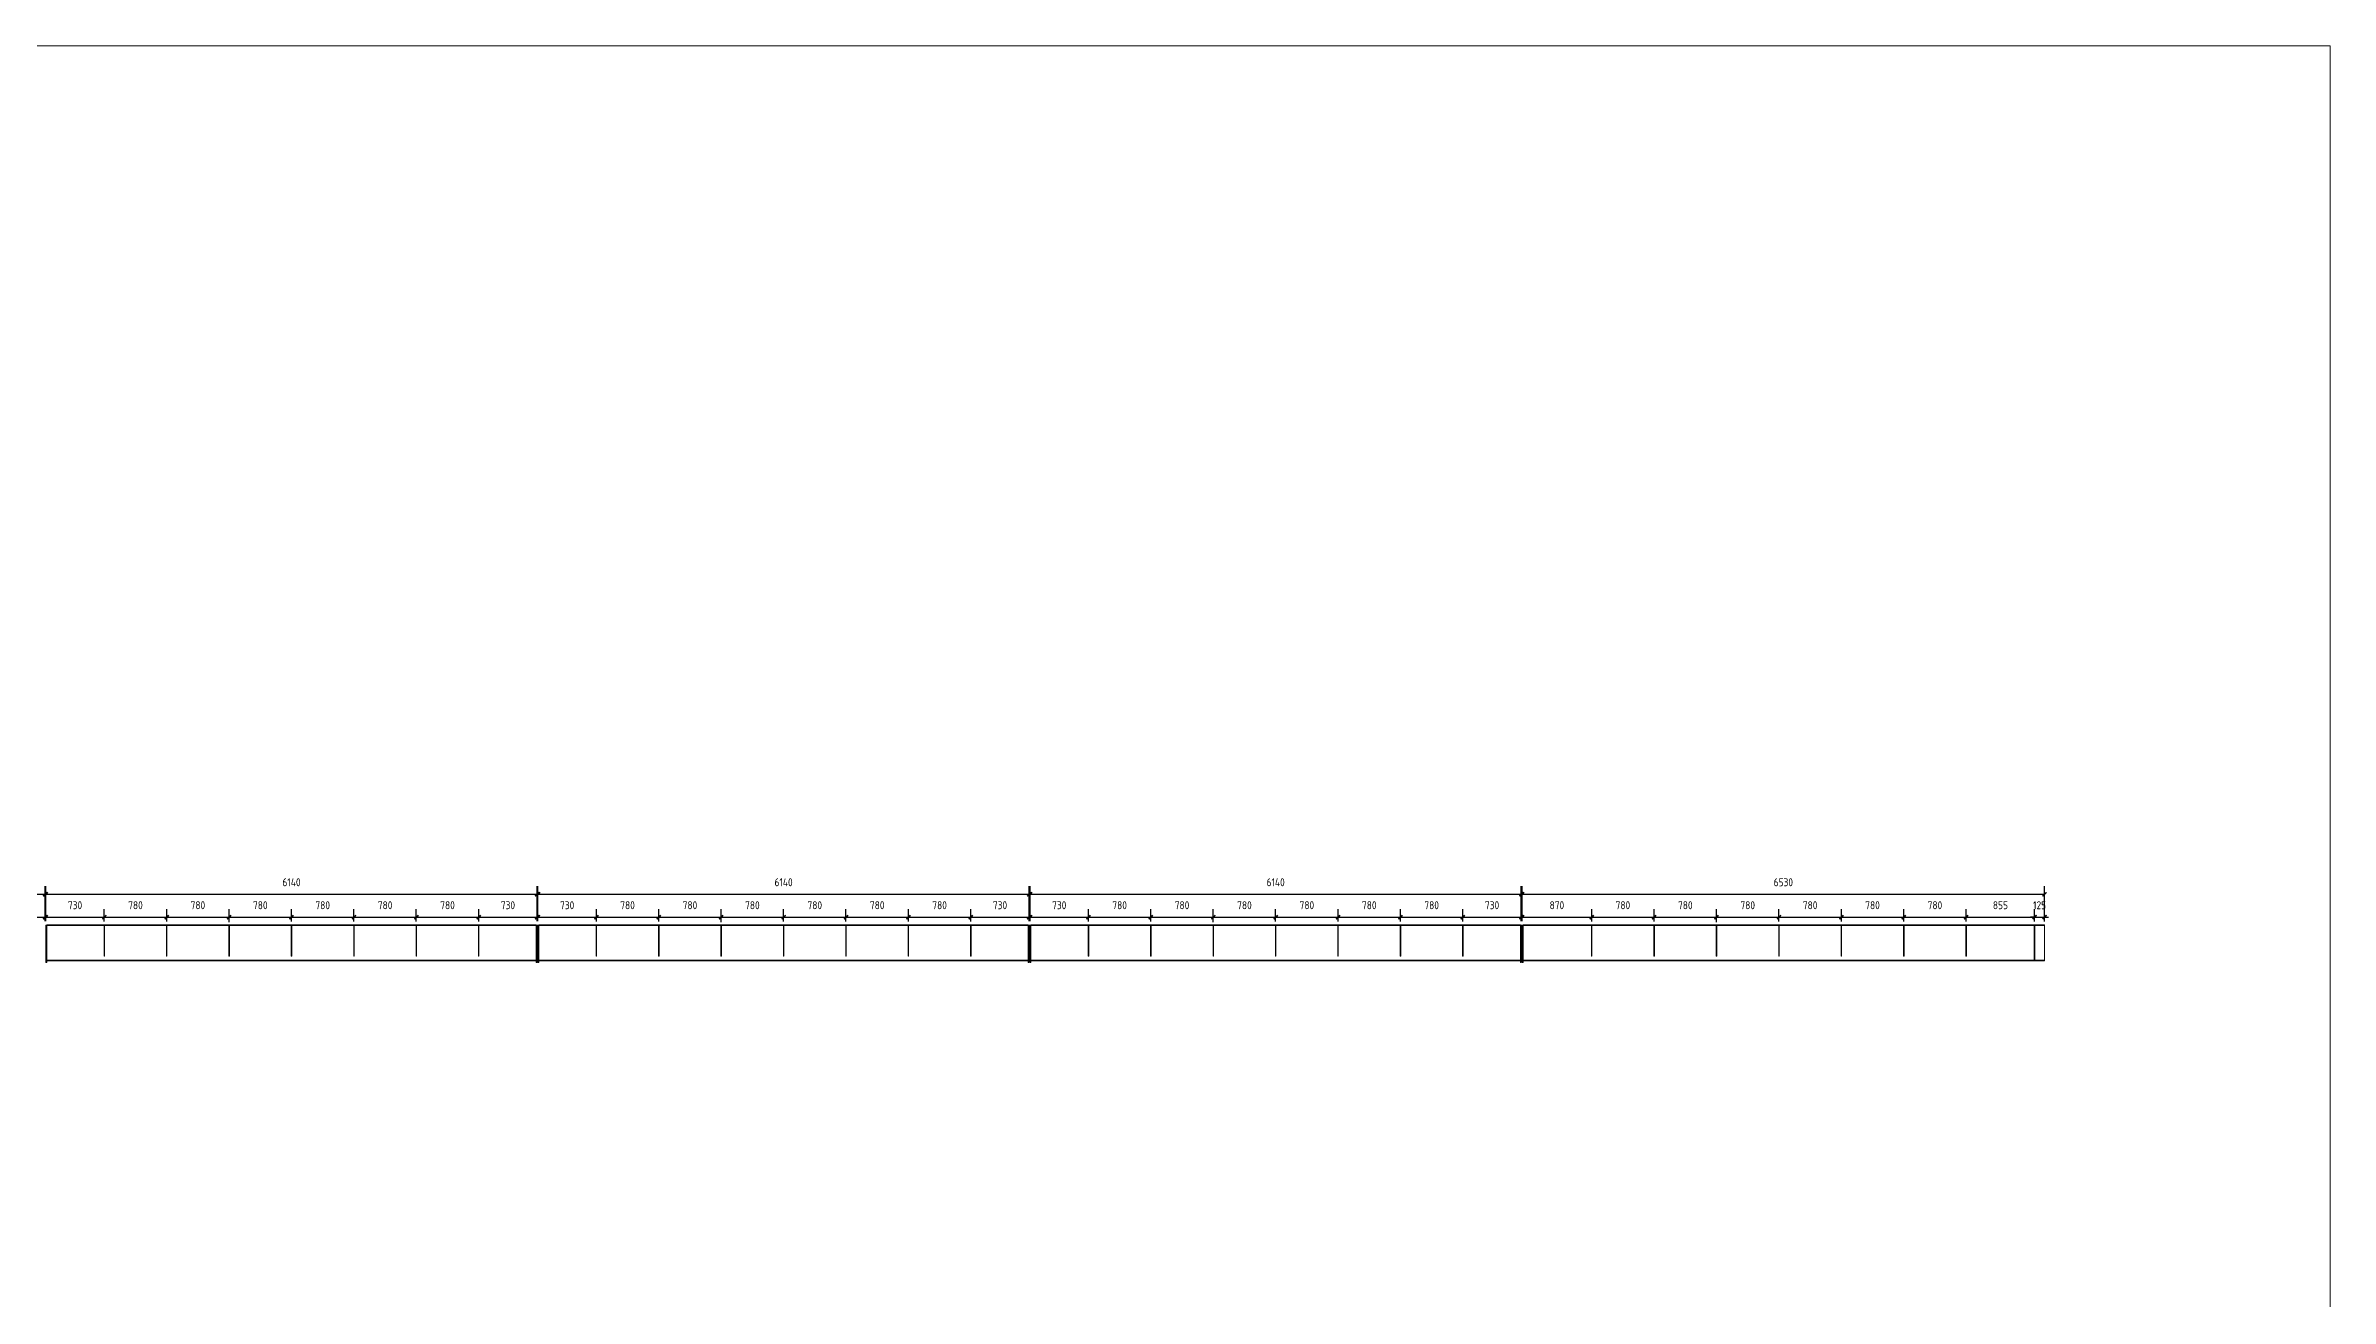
# Model space of a CAD drawing. Extents: x 485428 to 797698, y 56414 to 211814.
# Drawn here: x 581416 to 609969, y 196164 to 211814 of the extents above; entities that cross this region are included whole.
import ezdxf

# ---------------------------------------------------------------- set-up
doc = ezdxf.new("R2010")
doc.units = 0
doc.header["$LTSCALE"] = 1000
doc.header["$MEASUREMENT"] = 0
doc.styles.get("Standard").update_dxf_attribs({"font": 'gbenor.shx', "bigfont": 'gbcbig.shx'})
doc.dimstyles.get("Standard").update_dxf_attribs({"dimscale": 100, "dimtxt": 2, "dimasz": 0.4, "dimexe": 0.5, "dimexo": 1, "dimgap": 0.5, "dimtad": 1, "dimdec": 0, "dimzin": 0, "dimdsep": 46, "dimtxsty": 'Standard', "dimblk": 'ARCHTICK', "dimcen": 0.09, "dimadec": 0, "dimazin": 0, "dimtfac": 1, "dimtdec": 0, "dimtix": 1, "dimtmove": 2, "dimatfit": 3, "dimfxl": 1, "dimtolj": 1, "dimtzin": 0, "dimarcsym": 0})

# ---------------------------------------------------------------- blocks, each defined once
blk = doc.blocks.new('_ArchTick')
at = {"color": 0, "linetype": 'ByBlock', "const_width": 0.4}
blk.add_lwpolyline([(-0.5, -0.5), (0.5, 0.5)], dxfattribs=at)
blk = doc.blocks.new('*D2705')
at = {"color": 3, "lineweight": -2}
for p, q in [((575268, 200875), (575268, 201312)), ((581408, 200875), (581408, 201312)), ((575268, 201212), (581408, 201212))]:
    blk.add_line(p, q, dxfattribs=at)
at = {"layer": 'Defpoints', "color": 0}
for p in [(581408, 201212), (575268, 200825), (581408, 200825)]:
    blk.add_point(p, dxfattribs=at)
at = {"color": 3, "lineweight": -2, "xscale": 50, "yscale": 50, "zscale": 50, "rotation": 180}
blk.add_blockref('_ArchTick', (575268, 201212), dxfattribs=at)
at = {"color": 3, "lineweight": -2, "xscale": 50, "yscale": 50, "zscale": 50}
blk.add_blockref('_ArchTick', (581408, 201212), dxfattribs=at)
at = {"color": 0, "lineweight": 15, "insert": (578338, 201362), "char_height": 100, "attachment_point": 5}
blk.add_mtext('\\A1;6140', dxfattribs=at)
blk = doc.blocks.new('*D2713')
at = {"color": 3, "lineweight": -2}
for p, q in [((580678, 200870), (580678, 201025)), ((581408, 200875), (581408, 201025)), ((580678, 200925), (581408, 200925))]:
    blk.add_line(p, q, dxfattribs=at)
at = {"layer": 'Defpoints', "color": 0}
for p in [(580678, 200820), (581408, 200925), (581408, 200825)]:
    blk.add_point(p, dxfattribs=at)
at = {"color": 3, "lineweight": -2, "xscale": 50, "yscale": 50, "zscale": 50, "rotation": 180}
blk.add_blockref('_ArchTick', (580678, 200925), dxfattribs=at)
at = {"color": 3, "lineweight": -2, "xscale": 50, "yscale": 50, "zscale": 50}
blk.add_blockref('_ArchTick', (581408, 200925), dxfattribs=at)
at = {"color": 0, "lineweight": 15, "insert": (581043, 201075), "char_height": 100, "attachment_point": 5}
blk.add_mtext('\\A1;730', dxfattribs=at)
blk = doc.blocks.new('*D2714')
at = {"color": 3, "lineweight": -2}
for p, q in [((581418, 200875), (581418, 201312)), ((587558, 200875), (587558, 201312)), ((581418, 201212), (587558, 201212))]:
    blk.add_line(p, q, dxfattribs=at)
at = {"layer": 'Defpoints', "color": 0}
for p in [(587558, 201212), (581418, 200825), (587558, 200825)]:
    blk.add_point(p, dxfattribs=at)
at = {"color": 3, "lineweight": -2, "xscale": 50, "yscale": 50, "zscale": 50, "rotation": 180}
blk.add_blockref('_ArchTick', (581418, 201212), dxfattribs=at)
at = {"color": 3, "lineweight": -2, "xscale": 50, "yscale": 50, "zscale": 50}
blk.add_blockref('_ArchTick', (587558, 201212), dxfattribs=at)
at = {"color": 0, "lineweight": 15, "insert": (584488, 201362), "char_height": 100, "attachment_point": 5}
blk.add_mtext('\\A1;6140', dxfattribs=at)
blk = doc.blocks.new('*D2715')
at = {"color": 3, "lineweight": -2}
for p, q in [((581418, 200875), (581418, 201025)), ((582148, 200870), (582148, 201025)), ((581418, 200925), (582148, 200925))]:
    blk.add_line(p, q, dxfattribs=at)
at = {"layer": 'Defpoints', "color": 0}
for p in [(581418, 200825), (582148, 200925), (582148, 200820)]:
    blk.add_point(p, dxfattribs=at)
at = {"color": 3, "lineweight": -2, "xscale": 50, "yscale": 50, "zscale": 50, "rotation": 180}
blk.add_blockref('_ArchTick', (581418, 200925), dxfattribs=at)
at = {"color": 3, "lineweight": -2, "xscale": 50, "yscale": 50, "zscale": 50}
blk.add_blockref('_ArchTick', (582148, 200925), dxfattribs=at)
at = {"color": 0, "lineweight": 15, "insert": (581783, 201075), "char_height": 100, "attachment_point": 5}
blk.add_mtext('\\A1;730', dxfattribs=at)
blk = doc.blocks.new('*D2716')
at = {"color": 3, "lineweight": -2}
for p, q in [((582148, 200870), (582148, 201025)), ((582928, 200870), (582928, 201025)), ((582148, 200925), (582928, 200925))]:
    blk.add_line(p, q, dxfattribs=at)
at = {"layer": 'Defpoints', "color": 0}
for p in [(582148, 200820), (582928, 200925), (582928, 200820)]:
    blk.add_point(p, dxfattribs=at)
at = {"color": 3, "lineweight": -2, "xscale": 50, "yscale": 50, "zscale": 50, "rotation": 180}
blk.add_blockref('_ArchTick', (582148, 200925), dxfattribs=at)
at = {"color": 3, "lineweight": -2, "xscale": 50, "yscale": 50, "zscale": 50}
blk.add_blockref('_ArchTick', (582928, 200925), dxfattribs=at)
at = {"color": 0, "lineweight": 15, "insert": (582538, 201075), "char_height": 100, "attachment_point": 5}
blk.add_mtext('\\A1;780', dxfattribs=at)
blk = doc.blocks.new('*D2717')
at = {"color": 3, "lineweight": -2}
for p, q in [((582928, 200870), (582928, 201025)), ((583708, 200863), (583708, 201025)), ((582928, 200925), (583708, 200925))]:
    blk.add_line(p, q, dxfattribs=at)
at = {"layer": 'Defpoints', "color": 0}
for p in [(582928, 200820), (583708, 200925), (583708, 200813)]:
    blk.add_point(p, dxfattribs=at)
at = {"color": 3, "lineweight": -2, "xscale": 50, "yscale": 50, "zscale": 50, "rotation": 180}
blk.add_blockref('_ArchTick', (582928, 200925), dxfattribs=at)
at = {"color": 3, "lineweight": -2, "xscale": 50, "yscale": 50, "zscale": 50}
blk.add_blockref('_ArchTick', (583708, 200925), dxfattribs=at)
at = {"color": 0, "lineweight": 15, "insert": (583318, 201075), "char_height": 100, "attachment_point": 5}
blk.add_mtext('\\A1;780', dxfattribs=at)
blk = doc.blocks.new('*D2718')
at = {"color": 3, "lineweight": -2}
for p, q in [((583708, 200863), (583708, 201025)), ((584488, 200870), (584488, 201025)), ((583708, 200925), (584488, 200925))]:
    blk.add_line(p, q, dxfattribs=at)
at = {"layer": 'Defpoints', "color": 0}
for p in [(583708, 200813), (584488, 200925), (584488, 200820)]:
    blk.add_point(p, dxfattribs=at)
at = {"color": 3, "lineweight": -2, "xscale": 50, "yscale": 50, "zscale": 50, "rotation": 180}
blk.add_blockref('_ArchTick', (583708, 200925), dxfattribs=at)
at = {"color": 3, "lineweight": -2, "xscale": 50, "yscale": 50, "zscale": 50}
blk.add_blockref('_ArchTick', (584488, 200925), dxfattribs=at)
at = {"color": 0, "lineweight": 15, "insert": (584098, 201075), "char_height": 100, "attachment_point": 5}
blk.add_mtext('\\A1;780', dxfattribs=at)
blk = doc.blocks.new('*D2719')
at = {"color": 3, "lineweight": -2}
for p, q in [((584488, 200870), (584488, 201025)), ((585268, 200870), (585268, 201025)), ((584488, 200925), (585268, 200925))]:
    blk.add_line(p, q, dxfattribs=at)
at = {"layer": 'Defpoints', "color": 0}
for p in [(584488, 200820), (585268, 200925), (585268, 200820)]:
    blk.add_point(p, dxfattribs=at)
at = {"color": 3, "lineweight": -2, "xscale": 50, "yscale": 50, "zscale": 50, "rotation": 180}
blk.add_blockref('_ArchTick', (584488, 200925), dxfattribs=at)
at = {"color": 3, "lineweight": -2, "xscale": 50, "yscale": 50, "zscale": 50}
blk.add_blockref('_ArchTick', (585268, 200925), dxfattribs=at)
at = {"color": 0, "lineweight": 15, "insert": (584878, 201075), "char_height": 100, "attachment_point": 5}
blk.add_mtext('\\A1;780', dxfattribs=at)
blk = doc.blocks.new('*D2720')
at = {"color": 3, "lineweight": -2}
for p, q in [((585268, 200870), (585268, 201025)), ((586048, 200870), (586048, 201025)), ((585268, 200925), (586048, 200925))]:
    blk.add_line(p, q, dxfattribs=at)
at = {"layer": 'Defpoints', "color": 0}
for p in [(585268, 200820), (586048, 200925), (586048, 200820)]:
    blk.add_point(p, dxfattribs=at)
at = {"color": 3, "lineweight": -2, "xscale": 50, "yscale": 50, "zscale": 50, "rotation": 180}
blk.add_blockref('_ArchTick', (585268, 200925), dxfattribs=at)
at = {"color": 3, "lineweight": -2, "xscale": 50, "yscale": 50, "zscale": 50}
blk.add_blockref('_ArchTick', (586048, 200925), dxfattribs=at)
at = {"color": 0, "lineweight": 15, "insert": (585658, 201075), "char_height": 100, "attachment_point": 5}
blk.add_mtext('\\A1;780', dxfattribs=at)
blk = doc.blocks.new('*D2721')
at = {"color": 3, "lineweight": -2}
for p, q in [((586048, 200870), (586048, 201025)), ((586828, 200870), (586828, 201025)), ((586048, 200925), (586828, 200925))]:
    blk.add_line(p, q, dxfattribs=at)
at = {"layer": 'Defpoints', "color": 0}
for p in [(586048, 200820), (586828, 200925), (586828, 200820)]:
    blk.add_point(p, dxfattribs=at)
at = {"color": 3, "lineweight": -2, "xscale": 50, "yscale": 50, "zscale": 50, "rotation": 180}
blk.add_blockref('_ArchTick', (586048, 200925), dxfattribs=at)
at = {"color": 3, "lineweight": -2, "xscale": 50, "yscale": 50, "zscale": 50}
blk.add_blockref('_ArchTick', (586828, 200925), dxfattribs=at)
at = {"color": 0, "lineweight": 15, "insert": (586438, 201075), "char_height": 100, "attachment_point": 5}
blk.add_mtext('\\A1;780', dxfattribs=at)
blk = doc.blocks.new('*D2722')
at = {"color": 3, "lineweight": -2}
for p, q in [((586828, 200870), (586828, 201025)), ((587558, 200875), (587558, 201025)), ((586828, 200925), (587558, 200925))]:
    blk.add_line(p, q, dxfattribs=at)
at = {"layer": 'Defpoints', "color": 0}
for p in [(586828, 200820), (587558, 200925), (587558, 200825)]:
    blk.add_point(p, dxfattribs=at)
at = {"color": 3, "lineweight": -2, "xscale": 50, "yscale": 50, "zscale": 50, "rotation": 180}
blk.add_blockref('_ArchTick', (586828, 200925), dxfattribs=at)
at = {"color": 3, "lineweight": -2, "xscale": 50, "yscale": 50, "zscale": 50}
blk.add_blockref('_ArchTick', (587558, 200925), dxfattribs=at)
at = {"color": 0, "lineweight": 15, "insert": (587193, 201075), "char_height": 100, "attachment_point": 5}
blk.add_mtext('\\A1;730', dxfattribs=at)
blk = doc.blocks.new('*D2723')
at = {"color": 3, "lineweight": -2}
for p, q in [((587568, 200875), (587568, 201312)), ((593708, 200875), (593708, 201312)), ((587568, 201212), (593708, 201212))]:
    blk.add_line(p, q, dxfattribs=at)
at = {"layer": 'Defpoints', "color": 0}
for p in [(593708, 201212), (587568, 200825), (593708, 200825)]:
    blk.add_point(p, dxfattribs=at)
at = {"color": 3, "lineweight": -2, "xscale": 50, "yscale": 50, "zscale": 50, "rotation": 180}
blk.add_blockref('_ArchTick', (587568, 201212), dxfattribs=at)
at = {"color": 3, "lineweight": -2, "xscale": 50, "yscale": 50, "zscale": 50}
blk.add_blockref('_ArchTick', (593708, 201212), dxfattribs=at)
at = {"color": 0, "lineweight": 15, "insert": (590638, 201362), "char_height": 100, "attachment_point": 5}
blk.add_mtext('\\A1;6140', dxfattribs=at)
blk = doc.blocks.new('*D2724')
at = {"color": 3, "lineweight": -2}
for p, q in [((587568, 200875), (587568, 201025)), ((588298, 200870), (588298, 201025)), ((587568, 200925), (588298, 200925))]:
    blk.add_line(p, q, dxfattribs=at)
at = {"layer": 'Defpoints', "color": 0}
for p in [(587568, 200825), (588298, 200925), (588298, 200820)]:
    blk.add_point(p, dxfattribs=at)
at = {"color": 3, "lineweight": -2, "xscale": 50, "yscale": 50, "zscale": 50, "rotation": 180}
blk.add_blockref('_ArchTick', (587568, 200925), dxfattribs=at)
at = {"color": 3, "lineweight": -2, "xscale": 50, "yscale": 50, "zscale": 50}
blk.add_blockref('_ArchTick', (588298, 200925), dxfattribs=at)
at = {"color": 0, "lineweight": 15, "insert": (587933, 201075), "char_height": 100, "attachment_point": 5}
blk.add_mtext('\\A1;730', dxfattribs=at)
blk = doc.blocks.new('*D2725')
at = {"color": 3, "lineweight": -2}
for p, q in [((588298, 200870), (588298, 201025)), ((589078, 200870), (589078, 201025)), ((588298, 200925), (589078, 200925))]:
    blk.add_line(p, q, dxfattribs=at)
at = {"layer": 'Defpoints', "color": 0}
for p in [(588298, 200820), (589078, 200925), (589078, 200820)]:
    blk.add_point(p, dxfattribs=at)
at = {"color": 3, "lineweight": -2, "xscale": 50, "yscale": 50, "zscale": 50, "rotation": 180}
blk.add_blockref('_ArchTick', (588298, 200925), dxfattribs=at)
at = {"color": 3, "lineweight": -2, "xscale": 50, "yscale": 50, "zscale": 50}
blk.add_blockref('_ArchTick', (589078, 200925), dxfattribs=at)
at = {"color": 0, "lineweight": 15, "insert": (588688, 201075), "char_height": 100, "attachment_point": 5}
blk.add_mtext('\\A1;780', dxfattribs=at)
blk = doc.blocks.new('*D2726')
at = {"color": 3, "lineweight": -2}
for p, q in [((589078, 200870), (589078, 201025)), ((589858, 200863), (589858, 201025)), ((589078, 200925), (589858, 200925))]:
    blk.add_line(p, q, dxfattribs=at)
at = {"layer": 'Defpoints', "color": 0}
for p in [(589078, 200820), (589858, 200925), (589858, 200813)]:
    blk.add_point(p, dxfattribs=at)
at = {"color": 3, "lineweight": -2, "xscale": 50, "yscale": 50, "zscale": 50, "rotation": 180}
blk.add_blockref('_ArchTick', (589078, 200925), dxfattribs=at)
at = {"color": 3, "lineweight": -2, "xscale": 50, "yscale": 50, "zscale": 50}
blk.add_blockref('_ArchTick', (589858, 200925), dxfattribs=at)
at = {"color": 0, "lineweight": 15, "insert": (589468, 201075), "char_height": 100, "attachment_point": 5}
blk.add_mtext('\\A1;780', dxfattribs=at)
blk = doc.blocks.new('*D2727')
at = {"color": 3, "lineweight": -2}
for p, q in [((589858, 200863), (589858, 201025)), ((590638, 200870), (590638, 201025)), ((589858, 200925), (590638, 200925))]:
    blk.add_line(p, q, dxfattribs=at)
at = {"layer": 'Defpoints', "color": 0}
for p in [(589858, 200813), (590638, 200925), (590638, 200820)]:
    blk.add_point(p, dxfattribs=at)
at = {"color": 3, "lineweight": -2, "xscale": 50, "yscale": 50, "zscale": 50, "rotation": 180}
blk.add_blockref('_ArchTick', (589858, 200925), dxfattribs=at)
at = {"color": 3, "lineweight": -2, "xscale": 50, "yscale": 50, "zscale": 50}
blk.add_blockref('_ArchTick', (590638, 200925), dxfattribs=at)
at = {"color": 0, "lineweight": 15, "insert": (590248, 201075), "char_height": 100, "attachment_point": 5}
blk.add_mtext('\\A1;780', dxfattribs=at)
blk = doc.blocks.new('*D2728')
at = {"color": 3, "lineweight": -2}
for p, q in [((590638, 200870), (590638, 201025)), ((591418, 200870), (591418, 201025)), ((590638, 200925), (591418, 200925))]:
    blk.add_line(p, q, dxfattribs=at)
at = {"layer": 'Defpoints', "color": 0}
for p in [(590638, 200820), (591418, 200925), (591418, 200820)]:
    blk.add_point(p, dxfattribs=at)
at = {"color": 3, "lineweight": -2, "xscale": 50, "yscale": 50, "zscale": 50, "rotation": 180}
blk.add_blockref('_ArchTick', (590638, 200925), dxfattribs=at)
at = {"color": 3, "lineweight": -2, "xscale": 50, "yscale": 50, "zscale": 50}
blk.add_blockref('_ArchTick', (591418, 200925), dxfattribs=at)
at = {"color": 0, "lineweight": 15, "insert": (591028, 201075), "char_height": 100, "attachment_point": 5}
blk.add_mtext('\\A1;780', dxfattribs=at)
blk = doc.blocks.new('*D2729')
at = {"color": 3, "lineweight": -2}
for p, q in [((591418, 200870), (591418, 201025)), ((592198, 200870), (592198, 201025)), ((591418, 200925), (592198, 200925))]:
    blk.add_line(p, q, dxfattribs=at)
at = {"layer": 'Defpoints', "color": 0}
for p in [(591418, 200820), (592198, 200925), (592198, 200820)]:
    blk.add_point(p, dxfattribs=at)
at = {"color": 3, "lineweight": -2, "xscale": 50, "yscale": 50, "zscale": 50, "rotation": 180}
blk.add_blockref('_ArchTick', (591418, 200925), dxfattribs=at)
at = {"color": 3, "lineweight": -2, "xscale": 50, "yscale": 50, "zscale": 50}
blk.add_blockref('_ArchTick', (592198, 200925), dxfattribs=at)
at = {"color": 0, "lineweight": 15, "insert": (591808, 201075), "char_height": 100, "attachment_point": 5}
blk.add_mtext('\\A1;780', dxfattribs=at)
blk = doc.blocks.new('*D2730')
at = {"color": 3, "lineweight": -2}
for p, q in [((592198, 200870), (592198, 201025)), ((592978, 200870), (592978, 201025)), ((592198, 200925), (592978, 200925))]:
    blk.add_line(p, q, dxfattribs=at)
at = {"layer": 'Defpoints', "color": 0}
for p in [(592198, 200820), (592978, 200925), (592978, 200820)]:
    blk.add_point(p, dxfattribs=at)
at = {"color": 3, "lineweight": -2, "xscale": 50, "yscale": 50, "zscale": 50, "rotation": 180}
blk.add_blockref('_ArchTick', (592198, 200925), dxfattribs=at)
at = {"color": 3, "lineweight": -2, "xscale": 50, "yscale": 50, "zscale": 50}
blk.add_blockref('_ArchTick', (592978, 200925), dxfattribs=at)
at = {"color": 0, "lineweight": 15, "insert": (592588, 201075), "char_height": 100, "attachment_point": 5}
blk.add_mtext('\\A1;780', dxfattribs=at)
blk = doc.blocks.new('*D2731')
at = {"color": 3, "lineweight": -2}
for p, q in [((592978, 200870), (592978, 201025)), ((593708, 200875), (593708, 201025)), ((592978, 200925), (593708, 200925))]:
    blk.add_line(p, q, dxfattribs=at)
at = {"layer": 'Defpoints', "color": 0}
for p in [(592978, 200820), (593708, 200925), (593708, 200825)]:
    blk.add_point(p, dxfattribs=at)
at = {"color": 3, "lineweight": -2, "xscale": 50, "yscale": 50, "zscale": 50, "rotation": 180}
blk.add_blockref('_ArchTick', (592978, 200925), dxfattribs=at)
at = {"color": 3, "lineweight": -2, "xscale": 50, "yscale": 50, "zscale": 50}
blk.add_blockref('_ArchTick', (593708, 200925), dxfattribs=at)
at = {"color": 0, "lineweight": 15, "insert": (593343, 201075), "char_height": 100, "attachment_point": 5}
blk.add_mtext('\\A1;730', dxfattribs=at)
blk = doc.blocks.new('*D2732')
at = {"color": 3, "lineweight": -2}
for p, q in [((593718, 200875), (593718, 201312)), ((599858, 200875), (599858, 201312)), ((593718, 201212), (599858, 201212))]:
    blk.add_line(p, q, dxfattribs=at)
at = {"layer": 'Defpoints', "color": 0}
for p in [(599858, 201212), (593718, 200825), (599858, 200825)]:
    blk.add_point(p, dxfattribs=at)
at = {"color": 3, "lineweight": -2, "xscale": 50, "yscale": 50, "zscale": 50, "rotation": 180}
blk.add_blockref('_ArchTick', (593718, 201212), dxfattribs=at)
at = {"color": 3, "lineweight": -2, "xscale": 50, "yscale": 50, "zscale": 50}
blk.add_blockref('_ArchTick', (599858, 201212), dxfattribs=at)
at = {"color": 0, "lineweight": 15, "insert": (596788, 201362), "char_height": 100, "attachment_point": 5}
blk.add_mtext('\\A1;6140', dxfattribs=at)
blk = doc.blocks.new('*D2733')
at = {"color": 3, "lineweight": -2}
for p, q in [((593718, 200875), (593718, 201025)), ((594448, 200870), (594448, 201025)), ((593718, 200925), (594448, 200925))]:
    blk.add_line(p, q, dxfattribs=at)
at = {"layer": 'Defpoints', "color": 0}
for p in [(593718, 200825), (594448, 200925), (594448, 200820)]:
    blk.add_point(p, dxfattribs=at)
at = {"color": 3, "lineweight": -2, "xscale": 50, "yscale": 50, "zscale": 50, "rotation": 180}
blk.add_blockref('_ArchTick', (593718, 200925), dxfattribs=at)
at = {"color": 3, "lineweight": -2, "xscale": 50, "yscale": 50, "zscale": 50}
blk.add_blockref('_ArchTick', (594448, 200925), dxfattribs=at)
at = {"color": 0, "lineweight": 15, "insert": (594083, 201075), "char_height": 100, "attachment_point": 5}
blk.add_mtext('\\A1;730', dxfattribs=at)
blk = doc.blocks.new('*D2734')
at = {"color": 3, "lineweight": -2}
for p, q in [((594448, 200870), (594448, 201025)), ((595228, 200870), (595228, 201025)), ((594448, 200925), (595228, 200925))]:
    blk.add_line(p, q, dxfattribs=at)
at = {"layer": 'Defpoints', "color": 0}
for p in [(594448, 200820), (595228, 200925), (595228, 200820)]:
    blk.add_point(p, dxfattribs=at)
at = {"color": 3, "lineweight": -2, "xscale": 50, "yscale": 50, "zscale": 50, "rotation": 180}
blk.add_blockref('_ArchTick', (594448, 200925), dxfattribs=at)
at = {"color": 3, "lineweight": -2, "xscale": 50, "yscale": 50, "zscale": 50}
blk.add_blockref('_ArchTick', (595228, 200925), dxfattribs=at)
at = {"color": 0, "lineweight": 15, "insert": (594838, 201075), "char_height": 100, "attachment_point": 5}
blk.add_mtext('\\A1;780', dxfattribs=at)
blk = doc.blocks.new('*D2735')
at = {"color": 3, "lineweight": -2}
for p, q in [((595228, 200870), (595228, 201025)), ((596008, 200863), (596008, 201025)), ((595228, 200925), (596008, 200925))]:
    blk.add_line(p, q, dxfattribs=at)
at = {"layer": 'Defpoints', "color": 0}
for p in [(595228, 200820), (596008, 200925), (596008, 200813)]:
    blk.add_point(p, dxfattribs=at)
at = {"color": 3, "lineweight": -2, "xscale": 50, "yscale": 50, "zscale": 50, "rotation": 180}
blk.add_blockref('_ArchTick', (595228, 200925), dxfattribs=at)
at = {"color": 3, "lineweight": -2, "xscale": 50, "yscale": 50, "zscale": 50}
blk.add_blockref('_ArchTick', (596008, 200925), dxfattribs=at)
at = {"color": 0, "lineweight": 15, "insert": (595618, 201075), "char_height": 100, "attachment_point": 5}
blk.add_mtext('\\A1;780', dxfattribs=at)
blk = doc.blocks.new('*D2736')
at = {"color": 3, "lineweight": -2}
for p, q in [((596008, 200863), (596008, 201025)), ((596788, 200870), (596788, 201025)), ((596008, 200925), (596788, 200925))]:
    blk.add_line(p, q, dxfattribs=at)
at = {"layer": 'Defpoints', "color": 0}
for p in [(596008, 200813), (596788, 200925), (596788, 200820)]:
    blk.add_point(p, dxfattribs=at)
at = {"color": 3, "lineweight": -2, "xscale": 50, "yscale": 50, "zscale": 50, "rotation": 180}
blk.add_blockref('_ArchTick', (596008, 200925), dxfattribs=at)
at = {"color": 3, "lineweight": -2, "xscale": 50, "yscale": 50, "zscale": 50}
blk.add_blockref('_ArchTick', (596788, 200925), dxfattribs=at)
at = {"color": 0, "lineweight": 15, "insert": (596398, 201075), "char_height": 100, "attachment_point": 5}
blk.add_mtext('\\A1;780', dxfattribs=at)
blk = doc.blocks.new('*D2737')
at = {"color": 3, "lineweight": -2}
for p, q in [((596788, 200870), (596788, 201025)), ((597568, 200870), (597568, 201025)), ((596788, 200925), (597568, 200925))]:
    blk.add_line(p, q, dxfattribs=at)
at = {"layer": 'Defpoints', "color": 0}
for p in [(596788, 200820), (597568, 200925), (597568, 200820)]:
    blk.add_point(p, dxfattribs=at)
at = {"color": 3, "lineweight": -2, "xscale": 50, "yscale": 50, "zscale": 50, "rotation": 180}
blk.add_blockref('_ArchTick', (596788, 200925), dxfattribs=at)
at = {"color": 3, "lineweight": -2, "xscale": 50, "yscale": 50, "zscale": 50}
blk.add_blockref('_ArchTick', (597568, 200925), dxfattribs=at)
at = {"color": 0, "lineweight": 15, "insert": (597178, 201075), "char_height": 100, "attachment_point": 5}
blk.add_mtext('\\A1;780', dxfattribs=at)
blk = doc.blocks.new('*D2738')
at = {"color": 3, "lineweight": -2}
for p, q in [((597568, 200870), (597568, 201025)), ((598348, 200870), (598348, 201025)), ((597568, 200925), (598348, 200925))]:
    blk.add_line(p, q, dxfattribs=at)
at = {"layer": 'Defpoints', "color": 0}
for p in [(597568, 200820), (598348, 200925), (598348, 200820)]:
    blk.add_point(p, dxfattribs=at)
at = {"color": 3, "lineweight": -2, "xscale": 50, "yscale": 50, "zscale": 50, "rotation": 180}
blk.add_blockref('_ArchTick', (597568, 200925), dxfattribs=at)
at = {"color": 3, "lineweight": -2, "xscale": 50, "yscale": 50, "zscale": 50}
blk.add_blockref('_ArchTick', (598348, 200925), dxfattribs=at)
at = {"color": 0, "lineweight": 15, "insert": (597958, 201075), "char_height": 100, "attachment_point": 5}
blk.add_mtext('\\A1;780', dxfattribs=at)
blk = doc.blocks.new('*D2739')
at = {"color": 3, "lineweight": -2}
for p, q in [((598348, 200870), (598348, 201025)), ((599128, 200870), (599128, 201025)), ((598348, 200925), (599128, 200925))]:
    blk.add_line(p, q, dxfattribs=at)
at = {"layer": 'Defpoints', "color": 0}
for p in [(598348, 200820), (599128, 200925), (599128, 200820)]:
    blk.add_point(p, dxfattribs=at)
at = {"color": 3, "lineweight": -2, "xscale": 50, "yscale": 50, "zscale": 50, "rotation": 180}
blk.add_blockref('_ArchTick', (598348, 200925), dxfattribs=at)
at = {"color": 3, "lineweight": -2, "xscale": 50, "yscale": 50, "zscale": 50}
blk.add_blockref('_ArchTick', (599128, 200925), dxfattribs=at)
at = {"color": 0, "lineweight": 15, "insert": (598738, 201075), "char_height": 100, "attachment_point": 5}
blk.add_mtext('\\A1;780', dxfattribs=at)
blk = doc.blocks.new('*D2740')
at = {"color": 3, "lineweight": -2}
for p, q in [((599128, 200870), (599128, 201025)), ((599858, 200875), (599858, 201025)), ((599128, 200925), (599858, 200925))]:
    blk.add_line(p, q, dxfattribs=at)
at = {"layer": 'Defpoints', "color": 0}
for p in [(599128, 200820), (599858, 200925), (599858, 200825)]:
    blk.add_point(p, dxfattribs=at)
at = {"color": 3, "lineweight": -2, "xscale": 50, "yscale": 50, "zscale": 50, "rotation": 180}
blk.add_blockref('_ArchTick', (599128, 200925), dxfattribs=at)
at = {"color": 3, "lineweight": -2, "xscale": 50, "yscale": 50, "zscale": 50}
blk.add_blockref('_ArchTick', (599858, 200925), dxfattribs=at)
at = {"color": 0, "lineweight": 15, "insert": (599493, 201075), "char_height": 100, "attachment_point": 5}
blk.add_mtext('\\A1;730', dxfattribs=at)
blk = doc.blocks.new('*D2741')
at = {"color": 3, "lineweight": -2}
for p, q in [((599868, 200875), (599868, 201312)), ((606398, 200870), (606398, 201312)), ((599868, 201212), (606398, 201212))]:
    blk.add_line(p, q, dxfattribs=at)
at = {"layer": 'Defpoints', "color": 0}
for p in [(606398, 201212), (599868, 200825), (606398, 200820)]:
    blk.add_point(p, dxfattribs=at)
at = {"color": 3, "lineweight": -2, "xscale": 50, "yscale": 50, "zscale": 50, "rotation": 180}
blk.add_blockref('_ArchTick', (599868, 201212), dxfattribs=at)
at = {"color": 3, "lineweight": -2, "xscale": 50, "yscale": 50, "zscale": 50}
blk.add_blockref('_ArchTick', (606398, 201212), dxfattribs=at)
at = {"color": 0, "lineweight": 15, "insert": (603133, 201362), "char_height": 100, "attachment_point": 5}
blk.add_mtext('\\A1;6530', dxfattribs=at)
blk = doc.blocks.new('*D2742')
at = {"color": 3, "lineweight": -2}
for p, q in [((599868, 200875), (599868, 201025)), ((600738, 200870), (600738, 201025)), ((599868, 200925), (600738, 200925))]:
    blk.add_line(p, q, dxfattribs=at)
at = {"layer": 'Defpoints', "color": 0}
for p in [(599868, 200825), (600738, 200925), (600738, 200820)]:
    blk.add_point(p, dxfattribs=at)
at = {"color": 3, "lineweight": -2, "xscale": 50, "yscale": 50, "zscale": 50, "rotation": 180}
blk.add_blockref('_ArchTick', (599868, 200925), dxfattribs=at)
at = {"color": 3, "lineweight": -2, "xscale": 50, "yscale": 50, "zscale": 50}
blk.add_blockref('_ArchTick', (600738, 200925), dxfattribs=at)
at = {"color": 0, "lineweight": 15, "insert": (600303, 201075), "char_height": 100, "attachment_point": 5}
blk.add_mtext('\\A1;870', dxfattribs=at)
blk = doc.blocks.new('*D2743')
at = {"color": 3, "lineweight": -2}
for p, q in [((600738, 200870), (600738, 201025)), ((601518, 200870), (601518, 201025)), ((600738, 200925), (601518, 200925))]:
    blk.add_line(p, q, dxfattribs=at)
at = {"layer": 'Defpoints', "color": 0}
for p in [(600738, 200820), (601518, 200925), (601518, 200820)]:
    blk.add_point(p, dxfattribs=at)
at = {"color": 3, "lineweight": -2, "xscale": 50, "yscale": 50, "zscale": 50, "rotation": 180}
blk.add_blockref('_ArchTick', (600738, 200925), dxfattribs=at)
at = {"color": 3, "lineweight": -2, "xscale": 50, "yscale": 50, "zscale": 50}
blk.add_blockref('_ArchTick', (601518, 200925), dxfattribs=at)
at = {"color": 0, "lineweight": 15, "insert": (601128, 201075), "char_height": 100, "attachment_point": 5}
blk.add_mtext('\\A1;780', dxfattribs=at)
blk = doc.blocks.new('*D2744')
at = {"color": 3, "lineweight": -2}
for p, q in [((601518, 200870), (601518, 201025)), ((602298, 200863), (602298, 201025)), ((601518, 200925), (602298, 200925))]:
    blk.add_line(p, q, dxfattribs=at)
at = {"layer": 'Defpoints', "color": 0}
for p in [(601518, 200820), (602298, 200925), (602298, 200813)]:
    blk.add_point(p, dxfattribs=at)
at = {"color": 3, "lineweight": -2, "xscale": 50, "yscale": 50, "zscale": 50, "rotation": 180}
blk.add_blockref('_ArchTick', (601518, 200925), dxfattribs=at)
at = {"color": 3, "lineweight": -2, "xscale": 50, "yscale": 50, "zscale": 50}
blk.add_blockref('_ArchTick', (602298, 200925), dxfattribs=at)
at = {"color": 0, "lineweight": 15, "insert": (601908, 201075), "char_height": 100, "attachment_point": 5}
blk.add_mtext('\\A1;780', dxfattribs=at)
blk = doc.blocks.new('*D2745')
at = {"color": 3, "lineweight": -2}
for p, q in [((602298, 200863), (602298, 201025)), ((603078, 200870), (603078, 201025)), ((602298, 200925), (603078, 200925))]:
    blk.add_line(p, q, dxfattribs=at)
at = {"layer": 'Defpoints', "color": 0}
for p in [(602298, 200813), (603078, 200925), (603078, 200820)]:
    blk.add_point(p, dxfattribs=at)
at = {"color": 3, "lineweight": -2, "xscale": 50, "yscale": 50, "zscale": 50, "rotation": 180}
blk.add_blockref('_ArchTick', (602298, 200925), dxfattribs=at)
at = {"color": 3, "lineweight": -2, "xscale": 50, "yscale": 50, "zscale": 50}
blk.add_blockref('_ArchTick', (603078, 200925), dxfattribs=at)
at = {"color": 0, "lineweight": 15, "insert": (602688, 201075), "char_height": 100, "attachment_point": 5}
blk.add_mtext('\\A1;780', dxfattribs=at)
blk = doc.blocks.new('*D2746')
at = {"color": 3, "lineweight": -2}
for p, q in [((603078, 200870), (603078, 201025)), ((603858, 200870), (603858, 201025)), ((603078, 200925), (603858, 200925))]:
    blk.add_line(p, q, dxfattribs=at)
at = {"layer": 'Defpoints', "color": 0}
for p in [(603078, 200820), (603858, 200925), (603858, 200820)]:
    blk.add_point(p, dxfattribs=at)
at = {"color": 3, "lineweight": -2, "xscale": 50, "yscale": 50, "zscale": 50, "rotation": 180}
blk.add_blockref('_ArchTick', (603078, 200925), dxfattribs=at)
at = {"color": 3, "lineweight": -2, "xscale": 50, "yscale": 50, "zscale": 50}
blk.add_blockref('_ArchTick', (603858, 200925), dxfattribs=at)
at = {"color": 0, "lineweight": 15, "insert": (603468, 201075), "char_height": 100, "attachment_point": 5}
blk.add_mtext('\\A1;780', dxfattribs=at)
blk = doc.blocks.new('*D2747')
at = {"color": 3, "lineweight": -2}
for p, q in [((603858, 200870), (603858, 201025)), ((604638, 200870), (604638, 201025)), ((603858, 200925), (604638, 200925))]:
    blk.add_line(p, q, dxfattribs=at)
at = {"layer": 'Defpoints', "color": 0}
for p in [(603858, 200820), (604638, 200925), (604638, 200820)]:
    blk.add_point(p, dxfattribs=at)
at = {"color": 3, "lineweight": -2, "xscale": 50, "yscale": 50, "zscale": 50, "rotation": 180}
blk.add_blockref('_ArchTick', (603858, 200925), dxfattribs=at)
at = {"color": 3, "lineweight": -2, "xscale": 50, "yscale": 50, "zscale": 50}
blk.add_blockref('_ArchTick', (604638, 200925), dxfattribs=at)
at = {"color": 0, "lineweight": 15, "insert": (604248, 201075), "char_height": 100, "attachment_point": 5}
blk.add_mtext('\\A1;780', dxfattribs=at)
blk = doc.blocks.new('*D2748')
at = {"color": 3, "lineweight": -2}
for p, q in [((604638, 200870), (604638, 201025)), ((605418, 200870), (605418, 201025)), ((604638, 200925), (605418, 200925))]:
    blk.add_line(p, q, dxfattribs=at)
at = {"layer": 'Defpoints', "color": 0}
for p in [(604638, 200820), (605418, 200925), (605418, 200820)]:
    blk.add_point(p, dxfattribs=at)
at = {"color": 3, "lineweight": -2, "xscale": 50, "yscale": 50, "zscale": 50, "rotation": 180}
blk.add_blockref('_ArchTick', (604638, 200925), dxfattribs=at)
at = {"color": 3, "lineweight": -2, "xscale": 50, "yscale": 50, "zscale": 50}
blk.add_blockref('_ArchTick', (605418, 200925), dxfattribs=at)
at = {"color": 0, "lineweight": 15, "insert": (605028, 201075), "char_height": 100, "attachment_point": 5}
blk.add_mtext('\\A1;780', dxfattribs=at)
blk = doc.blocks.new('*D2749')
at = {"color": 3, "lineweight": -2}
for p, q in [((605418, 200870), (605418, 201025)), ((606273, 200870), (606273, 201025)), ((605418, 200925), (606273, 200925))]:
    blk.add_line(p, q, dxfattribs=at)
at = {"layer": 'Defpoints', "color": 0}
for p in [(605418, 200820), (606273, 200925), (606273, 200820)]:
    blk.add_point(p, dxfattribs=at)
at = {"color": 3, "lineweight": -2, "xscale": 50, "yscale": 50, "zscale": 50, "rotation": 180}
blk.add_blockref('_ArchTick', (605418, 200925), dxfattribs=at)
at = {"color": 3, "lineweight": -2, "xscale": 50, "yscale": 50, "zscale": 50}
blk.add_blockref('_ArchTick', (606273, 200925), dxfattribs=at)
at = {"color": 0, "lineweight": 15, "insert": (605846, 201075), "char_height": 100, "attachment_point": 5}
blk.add_mtext('\\A1;855', dxfattribs=at)
blk = doc.blocks.new('*D2750')
at = {"color": 3, "lineweight": -2}
for p, q in [((606273, 200870), (606273, 201025)), ((606398, 200870), (606398, 201025)), ((606273, 200925), (606223, 200925)), ((606273, 200925), (606398, 200925)), ((606398, 200925), (606448, 200925))]:
    blk.add_line(p, q, dxfattribs=at)
at = {"layer": 'Defpoints', "color": 0}
for p in [(606273, 200820), (606398, 200925), (606398, 200820)]:
    blk.add_point(p, dxfattribs=at)
at = {"color": 3, "lineweight": -2, "xscale": 50, "yscale": 50, "zscale": 50}
blk.add_blockref('_ArchTick', (606273, 200925), dxfattribs=at)
at = {"color": 3, "lineweight": -2, "xscale": 50, "yscale": 50, "zscale": 50, "rotation": 180}
blk.add_blockref('_ArchTick', (606398, 200925), dxfattribs=at)
at = {"color": 0, "lineweight": 15, "insert": (606336, 201075), "char_height": 100, "attachment_point": 5}
blk.add_mtext('\\A1;125', dxfattribs=at)

msp = doc.modelspace()

# ---------------------------------------------------------------- linework, layer by layer
at = {"lineweight": 15}
for p, q in [((581430.2, 200824.9), (581418.2, 200824.9)), ((581418.2, 200824.9), (581418.2, 200359.9)), ((587546.2, 200829.9), (581430.2, 200829.9)), ((581430.2, 200829.9), (581430.2, 200359.9)), ((587546.2, 200819.9), (581430.2, 200819.9)), ((582145.2, 200437.9), (582145.2, 200819.9)), ((582151.2, 200437.9), (582151.2, 200819.9)), ((582925.2, 200437.9), (582925.2, 200819.9)), ((582931.2, 200437.9), (582931.2, 200819.9)), ((583705.2, 200437.9), (583705.2, 200819.9)), ((583711.2, 200437.9), (583711.2, 200819.9)), ((584485.2, 200437.9), (584485.2, 200819.9)), ((584491.2, 200437.9), (584491.2, 200819.9)), ((585265.2, 200437.9), (585265.2, 200819.9)), ((585271.2, 200437.9), (585271.2, 200819.9)), ((586045.2, 200437.9), (586045.2, 200819.9)), ((586051.2, 200437.9), (586051.2, 200819.9)), ((586825.2, 200437.9), (586825.2, 200819.9)), ((586831.2, 200437.9), (586831.2, 200819.9)), ((587546.2, 200829.9), (587546.2, 200359.9)), ((587546.2, 200824.9), (587558.2, 200824.9)), ((587558.2, 200824.9), (587558.2, 200379.9)), ((587558.2, 200824.9), (587558.2, 200359.9)), ((587563.2, 200829.9), (587563.2, 200379.9)), ((587580.2, 200824.9), (587568.2, 200824.9)), ((587568.2, 200824.9), (587568.2, 200359.9)), ((593696.2, 200829.9), (587580.2, 200829.9)), ((587580.2, 200829.9), (587580.2, 200359.9)), ((593696.2, 200819.9), (587580.2, 200819.9)), ((588295.2, 200437.9), (588295.2, 200819.9)), ((588301.2, 200437.9), (588301.2, 200819.9)), ((589075.2, 200437.9), (589075.2, 200819.9)), ((589081.2, 200437.9), (589081.2, 200819.9)), ((589855.2, 200437.9), (589855.2, 200819.9)), ((589861.2, 200437.9), (589861.2, 200819.9)), ((590635.2, 200437.9), (590635.2, 200819.9)), ((590641.2, 200437.9), (590641.2, 200819.9)), ((591415.2, 200437.9), (591415.2, 200819.9)), ((591421.2, 200437.9), (591421.2, 200819.9)), ((592195.2, 200437.9), (592195.2, 200819.9)), ((592201.2, 200437.9), (592201.2, 200819.9)), ((592975.2, 200437.9), (592975.2, 200819.9)), ((592981.2, 200437.9), (592981.2, 200819.9)), ((593696.2, 200829.9), (593696.2, 200359.9)), ((593696.2, 200824.9), (593708.2, 200824.9)), ((593708.2, 200824.9), (593708.2, 200379.9)), ((593708.2, 200824.9), (593708.2, 200359.9)), ((593713.2, 200829.9), (593713.2, 200379.9)), ((593730.2, 200824.9), (593718.2, 200824.9)), ((593718.2, 200824.9), (593718.2, 200359.9)), ((599846.2, 200829.9), (593730.2, 200829.9)), ((593730.2, 200829.9), (593730.2, 200359.9)), ((599846.2, 200819.9), (593730.2, 200819.9)), ((594445.2, 200437.9), (594445.2, 200819.9)), ((594451.2, 200437.9), (594451.2, 200819.9)), ((595225.2, 200437.9), (595225.2, 200819.9)), ((595231.2, 200437.9), (595231.2, 200819.9)), ((596005.2, 200437.9), (596005.2, 200819.9)), ((596011.2, 200437.9), (596011.2, 200819.9)), ((596785.2, 200437.9), (596785.2, 200819.9)), ((596791.2, 200437.9), (596791.2, 200819.9)), ((597565.2, 200437.9), (597565.2, 200819.9)), ((597571.2, 200437.9), (597571.2, 200819.9)), ((598345.2, 200437.9), (598345.2, 200819.9)), ((598351.2, 200437.9), (598351.2, 200819.9)), ((599125.2, 200437.9), (599125.2, 200819.9)), ((599131.2, 200437.9), (599131.2, 200819.9)), ((599846.2, 200829.9), (599846.2, 200359.9)), ((599846.2, 200824.9), (599858.2, 200824.9)), ((599858.2, 200824.9), (599858.2, 200379.9)), ((599858.2, 200824.9), (599858.2, 200359.9)), ((599863.2, 200829.9), (599863.2, 200379.9)), ((599880.2, 200824.9), (599868.2, 200824.9)), ((599868.2, 200824.9), (599868.2, 200359.9)), ((606398.2, 200829.9), (599880.2, 200829.9)), ((599880.2, 200829.9), (599880.2, 200359.9)), ((606398.2, 200819.9), (599880.2, 200819.9)), ((600735.2, 200437.9), (600735.2, 200819.9)), ((600741.2, 200437.9), (600741.2, 200819.9)), ((601515.2, 200437.9), (601515.2, 200819.9)), ((601521.2, 200437.9), (601521.2, 200819.9)), ((602295.2, 200437.9), (602295.2, 200819.9)), ((602301.2, 200437.9), (602301.2, 200819.9)), ((603075.2, 200437.9), (603075.2, 200819.9)), ((603081.2, 200437.9), (603081.2, 200819.9)), ((603855.2, 200437.9), (603855.2, 200819.9)), ((603861.2, 200437.9), (603861.2, 200819.9)), ((604635.2, 200437.9), (604635.2, 200819.9)), ((604641.2, 200437.9), (604641.2, 200819.9)), ((605415.2, 200437.9), (605415.2, 200819.9)), ((605421.2, 200437.9), (605421.2, 200819.9)), ((606268.2, 200819.9), (606268.2, 200387.9)), ((606278.2, 200819.9), (606278.2, 200387.9)), ((606398.2, 200829.9), (606398.2, 200379.9)), ((581430.2, 200359.9), (581418.2, 200359.9)), ((581430.2, 200387.9), (587546.2, 200387.9)), ((581430.2, 200379.9), (587546.2, 200379.9)), ((582145.2, 200437.9), (582151.2, 200437.9)), ((582925.2, 200437.9), (582931.2, 200437.9)), ((583705.2, 200437.9), (583711.2, 200437.9)), ((584485.2, 200437.9), (584491.2, 200437.9)), ((585265.2, 200437.9), (585271.2, 200437.9)), ((586045.2, 200437.9), (586051.2, 200437.9)), ((586825.2, 200437.9), (586831.2, 200437.9)), ((587546.2, 200359.9), (587558.2, 200359.9)), ((587580.2, 200359.9), (587568.2, 200359.9)), ((587580.2, 200387.9), (593696.2, 200387.9)), ((587580.2, 200379.9), (593696.2, 200379.9)), ((588295.2, 200437.9), (588301.2, 200437.9)), ((589075.2, 200437.9), (589081.2, 200437.9)), ((589855.2, 200437.9), (589861.2, 200437.9)), ((590635.2, 200437.9), (590641.2, 200437.9)), ((591415.2, 200437.9), (591421.2, 200437.9)), ((592195.2, 200437.9), (592201.2, 200437.9)), ((592975.2, 200437.9), (592981.2, 200437.9)), ((593696.2, 200359.9), (593708.2, 200359.9)), ((593730.2, 200359.9), (593718.2, 200359.9)), ((593730.2, 200387.9), (599846.2, 200387.9)), ((593730.2, 200379.9), (599846.2, 200379.9)), ((594445.2, 200437.9), (594451.2, 200437.9)), ((595225.2, 200437.9), (595231.2, 200437.9)), ((596005.2, 200437.9), (596011.2, 200437.9)), ((596785.2, 200437.9), (596791.2, 200437.9)), ((597565.2, 200437.9), (597571.2, 200437.9)), ((598345.2, 200437.9), (598351.2, 200437.9)), ((599125.2, 200437.9), (599131.2, 200437.9)), ((599846.2, 200359.9), (599858.2, 200359.9)), ((599880.2, 200359.9), (599868.2, 200359.9)), ((599880.2, 200387.9), (606398.2, 200387.9)), ((599880.2, 200379.9), (606398.2, 200379.9)), ((600735.2, 200437.9), (600741.2, 200437.9)), ((601515.2, 200437.9), (601521.2, 200437.9)), ((602295.2, 200437.9), (602301.2, 200437.9)), ((603075.2, 200437.9), (603081.2, 200437.9)), ((603855.2, 200437.9), (603861.2, 200437.9)), ((604635.2, 200437.9), (604641.2, 200437.9)), ((605415.2, 200437.9), (605421.2, 200437.9))]:
    msp.add_line(p, q, dxfattribs=at)
at = {"color": 1, "lineweight": 15}
for p, q in [((582148.2, 200819.9), (582148.2, 200437.9)), ((582928.2, 200819.9), (582928.2, 200437.9)), ((583708.2, 200819.9), (583708.2, 200437.9)), ((584488.2, 200819.9), (584488.2, 200437.9)), ((585268.2, 200819.9), (585268.2, 200437.9)), ((586048.2, 200819.9), (586048.2, 200437.9)), ((586828.2, 200819.9), (586828.2, 200437.9)), ((588298.2, 200819.9), (588298.2, 200437.9)), ((589078.2, 200819.9), (589078.2, 200437.9)), ((589858.2, 200819.9), (589858.2, 200437.9)), ((590638.2, 200819.9), (590638.2, 200437.9)), ((591418.2, 200819.9), (591418.2, 200437.9)), ((592198.2, 200819.9), (592198.2, 200437.9)), ((592978.2, 200819.9), (592978.2, 200437.9)), ((594448.2, 200819.9), (594448.2, 200437.9)), ((595228.2, 200819.9), (595228.2, 200437.9)), ((596008.2, 200819.9), (596008.2, 200437.9)), ((596788.2, 200819.9), (596788.2, 200437.9)), ((597568.2, 200819.9), (597568.2, 200437.9)), ((598348.2, 200819.9), (598348.2, 200437.9)), ((599128.2, 200819.9), (599128.2, 200437.9)), ((600738.2, 200819.9), (600738.2, 200437.9)), ((601518.2, 200819.9), (601518.2, 200437.9)), ((602298.2, 200819.9), (602298.2, 200437.9)), ((603078.2, 200819.9), (603078.2, 200437.9)), ((603858.2, 200819.9), (603858.2, 200437.9)), ((604638.2, 200819.9), (604638.2, 200437.9)), ((605418.2, 200819.9), (605418.2, 200437.9)), ((606273.2, 200829.9), (606273.2, 200379.9))]:
    msp.add_line(p, q, dxfattribs=at)
at = {"lineweight": 15}
msp.add_lwpolyline([(565618.1, 211814.2), (609969.2, 211814.2), (609969.2, 184531.8), (565618.1, 184531.8)], close=True, dxfattribs=at)

# ---------------------------------------------------------------- dimensions: what is measured, and where the dimension line sits
for base, p1, p2, picture, middle in [((581408.2, 201211.5), (575268.2, 200824.9), (581408.2, 200824.9), '*D2705', (578338.2, 201361.5)), ((587558.2, 201211.5), (581418.2, 200824.9), (587558.2, 200824.9), '*D2714', (584488.2, 201361.5)), ((593708.2, 201211.5), (587568.2, 200824.9), (593708.2, 200824.9), '*D2723', (590638.2, 201361.5)), ((599858.2, 201211.5), (593718.2, 200824.9), (599858.2, 200824.9), '*D2732', (596788.2, 201361.5)), ((606398.2, 201211.5), (599868.2, 200824.9), (606398.2, 200819.9), '*D2741', (603133.2, 201361.5)), ((581408.2, 200924.7), (580678.2, 200819.9), (581408.2, 200824.9), '*D2713', (581043.2, 201074.7)), ((582148.2, 200924.7), (581418.2, 200824.9), (582148.2, 200819.9), '*D2715', (581783.2, 201074.7)), ((582928.2, 200924.7), (582148.2, 200819.9), (582928.2, 200819.9), '*D2716', (582538.2, 201074.7)), ((583708.2, 200924.7), (582928.2, 200819.9), (583708.2, 200813.4), '*D2717', (583318.2, 201074.7)), ((584488.2, 200924.7), (583708.2, 200813.4), (584488.2, 200819.9), '*D2718', (584098.2, 201074.7)), ((585268.2, 200924.7), (584488.2, 200819.9), (585268.2, 200819.9), '*D2719', (584878.2, 201074.7)), ((586048.2, 200924.7), (585268.2, 200819.9), (586048.2, 200819.9), '*D2720', (585658.2, 201074.7)), ((586828.2, 200924.7), (586048.2, 200819.9), (586828.2, 200819.9), '*D2721', (586438.2, 201074.7)), ((587558.2, 200924.7), (586828.2, 200819.9), (587558.2, 200824.9), '*D2722', (587193.2, 201074.7)), ((588298.2, 200924.7), (587568.2, 200824.9), (588298.2, 200819.9), '*D2724', (587933.2, 201074.7)), ((589078.2, 200924.7), (588298.2, 200819.9), (589078.2, 200819.9), '*D2725', (588688.2, 201074.7)), ((589858.2, 200924.7), (589078.2, 200819.9), (589858.2, 200813.4), '*D2726', (589468.2, 201074.7)), ((590638.2, 200924.7), (589858.2, 200813.4), (590638.2, 200819.9), '*D2727', (590248.2, 201074.7)), ((591418.2, 200924.7), (590638.2, 200819.9), (591418.2, 200819.9), '*D2728', (591028.2, 201074.7)), ((592198.2, 200924.7), (591418.2, 200819.9), (592198.2, 200819.9), '*D2729', (591808.2, 201074.7)), ((592978.2, 200924.7), (592198.2, 200819.9), (592978.2, 200819.9), '*D2730', (592588.2, 201074.7)), ((593708.2, 200924.7), (592978.2, 200819.9), (593708.2, 200824.9), '*D2731', (593343.2, 201074.7)), ((594448.2, 200924.7), (593718.2, 200824.9), (594448.2, 200819.9), '*D2733', (594083.2, 201074.7)), ((595228.2, 200924.7), (594448.2, 200819.9), (595228.2, 200819.9), '*D2734', (594838.2, 201074.7)), ((596008.2, 200924.7), (595228.2, 200819.9), (596008.2, 200813.4), '*D2735', (595618.2, 201074.7)), ((596788.2, 200924.7), (596008.2, 200813.4), (596788.2, 200819.9), '*D2736', (596398.2, 201074.7)), ((597568.2, 200924.7), (596788.2, 200819.9), (597568.2, 200819.9), '*D2737', (597178.2, 201074.7)), ((598348.2, 200924.7), (597568.2, 200819.9), (598348.2, 200819.9), '*D2738', (597958.2, 201074.7)), ((599128.2, 200924.7), (598348.2, 200819.9), (599128.2, 200819.9), '*D2739', (598738.2, 201074.7)), ((599858.2, 200924.7), (599128.2, 200819.9), (599858.2, 200824.9), '*D2740', (599493.2, 201074.7)), ((600738.2, 200924.7), (599868.2, 200824.9), (600738.2, 200819.9), '*D2742', (600303.2, 201074.7)), ((601518.2, 200924.7), (600738.2, 200819.9), (601518.2, 200819.9), '*D2743', (601128.2, 201074.7)), ((602298.2, 200924.7), (601518.2, 200819.9), (602298.2, 200813.4), '*D2744', (601908.2, 201074.7)), ((603078.2, 200924.7), (602298.2, 200813.4), (603078.2, 200819.9), '*D2745', (602688.2, 201074.7)), ((603858.2, 200924.7), (603078.2, 200819.9), (603858.2, 200819.9), '*D2746', (603468.2, 201074.7)), ((604638.2, 200924.7), (603858.2, 200819.9), (604638.2, 200819.9), '*D2747', (604248.2, 201074.7)), ((605418.2, 200924.7), (604638.2, 200819.9), (605418.2, 200819.9), '*D2748', (605028.2, 201074.7)), ((606273.2, 200924.7), (605418.2, 200819.9), (606273.2, 200819.9), '*D2749', (605845.7, 201074.7)), ((606398.2, 200924.7), (606273.2, 200819.9), (606398.2, 200819.9), '*D2750', (606335.7, 201074.7))]:
    dim = msp.add_linear_dim(base=base, p1=p1, p2=p2, dimstyle='Standard', override={"dimtxt": 1, "dimasz": 0.5, "dimexe": 1, "dimexo": 0.5, "dimgap": 1, "dimclrd": 3, "dimclre": 3}, dxfattribs=at)
    dim.commit()
    dim.dimension.update_dxf_attribs({"geometry": picture, "text_midpoint": middle})

doc.saveas('drawing.dxf')
